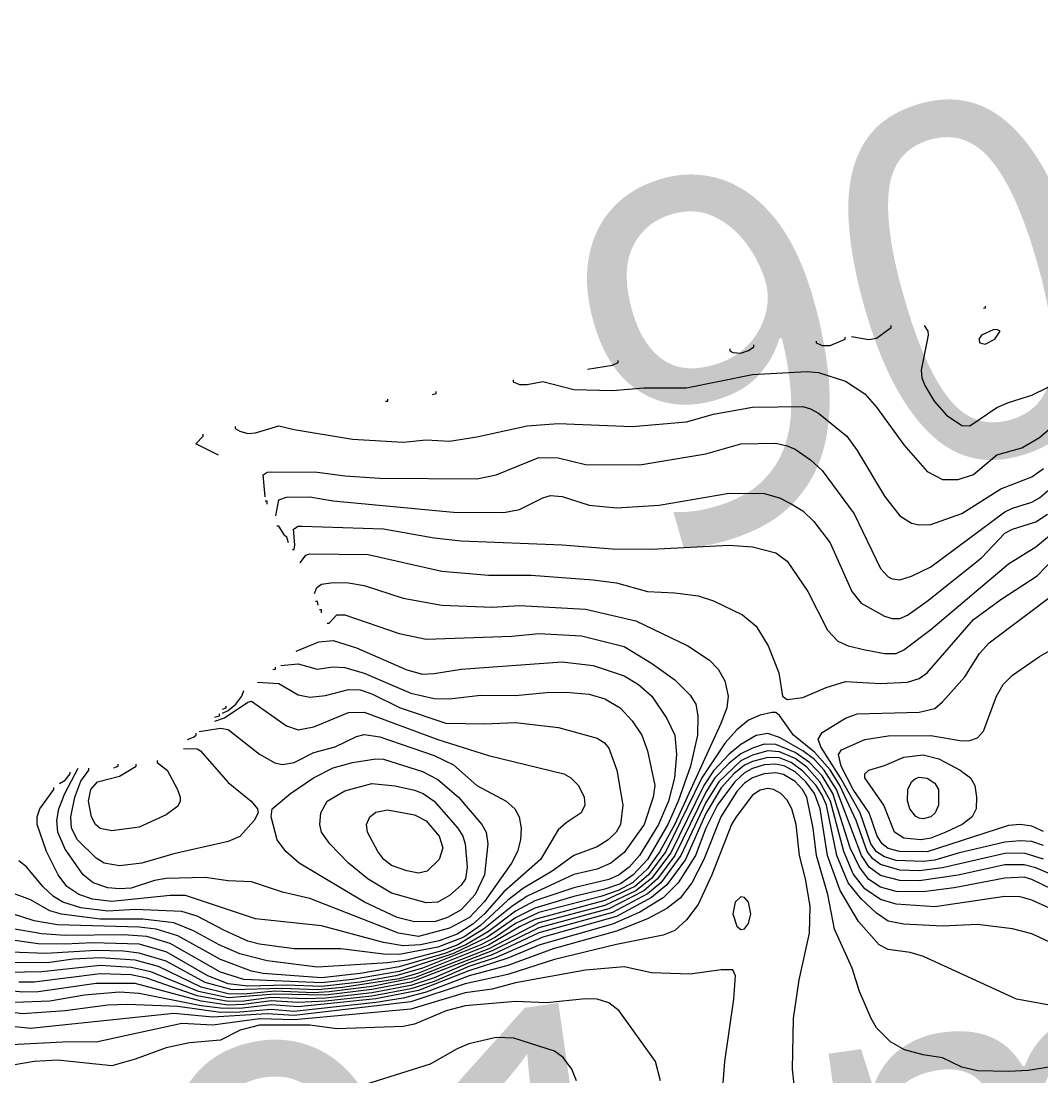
# Model space of a CAD drawing. Extents: x 474277 to 475042, y 254928 to 255625.
# Drawn here: x 474497.74 to 474517.9, y 255594.53 to 255615.37 of the extents above; entities that cross this region are included whole.
import ezdxf

# ---------------------------------------------------------------- set-up
doc = ezdxf.new("R2010")
doc.units = 0
doc.header["$MEASUREMENT"] = 0
doc.layers.add('BaseMapV2_DTM_export_MonNov09090547073261 — entities', color=1, linetype='CONTINUOUS')
doc.styles.get("Standard").update_dxf_attribs({"font": 'romans.shx'})

msp = doc.modelspace()

# ---------------------------------------------------------------- linework, layer by layer
at = {"layer": 'BaseMapV2_DTM_export_MonNov09090547073261 — entities', "color": 15, "linetype": 'Continuous', "true_color": 0xb7484b}
for points in [[(474515.573, 255609.365, 88.5), (474515.646, 255609.25, 88.5), (474515.653, 255609.173, 88.5), (474515.514, 255608.483, 88.5), (474515.53, 255608.33, 88.5), (474515.588, 255608.177, 88.5), (474515.77, 255607.87, 88.5), (474516.013, 255607.591, 88.5), (474516.32, 255607.39, 88.5), (474516.473, 255607.381, 88.5), (474517.01, 255607.745, 88.5), (474517.24, 255607.847, 88.5), (474517.7, 255607.987, 88.5), (474518.007, 255608.14, 88.5), (474518.237, 255608.313, 88.5), (474518.85, 255608.885, 88.5), (474519.049, 255609.173, 88.5), (474519.136, 255609.48, 88.5), (474519.133, 255609.787, 88.5), (474519.032, 255610.209, 88.5)], [(474516.742, 255609.708, 88.25), (474516.785, 255609.71, 88.25), (474516.785, 255609.749, 88.25)], [(474514.135, 255609.149, 88.5), (474514.48, 255609.089, 88.5), (474514.633, 255609.114, 88.5), (474514.922, 255609.327, 88.5), (474514.922, 255609.365, 88.5)], [(474516.78, 255608.998, 88.25), (474516.969, 255609.097, 88.25), (474517.076, 255609.25, 88.25), (474517.01, 255609.288, 88.25), (474516.933, 255609.282, 88.25), (474516.706, 255609.173, 88.25), (474516.655, 255609.097, 88.25), (474516.675, 255609.02, 88.25), (474516.78, 255608.998, 88.25)], [(474513.439, 255609.058, 88.5), (474513.439, 255609.02, 88.5), (474513.56, 255608.967, 88.5), (474513.713, 255608.971, 88.5), (474514.013, 255609.097, 88.5), (474514.013, 255609.135, 88.5)], [(474511.735, 255608.905, 88.5), (474511.735, 255608.867, 88.5), (474511.796, 255608.833, 88.5), (474511.95, 255608.815, 88.5), (474512.103, 255608.869, 88.5), (474512.21, 255608.943, 88.5), (474512.21, 255608.982, 88.5)], [(474508.921, 255608.502, 88.5), (474509.419, 255608.579, 88.5), (474509.527, 255608.637, 88.5), (474509.527, 255608.675, 88.5)], [(474507.452, 255608.292, 88.75), (474507.452, 255608.253, 88.75), (474507.579, 255608.2, 88.75), (474507.732, 255608.199, 88.75), (474508.039, 255608.258, 88.75), (474508.652, 255608.1, 88.75), (474509.419, 255608.081, 88.75), (474510.033, 255608.132, 88.75), (474510.876, 255608.134, 88.75), (474512.18, 255608.394, 88.75), (474513.253, 255608.454, 88.75), (474513.483, 255608.438, 88.75), (474514.02, 255608.262, 88.75), (474514.403, 255608.018, 88.75), (474514.633, 255607.753, 88.75), (474515.17, 255607.01, 88.75), (474515.63, 255606.484, 88.75), (474515.937, 255606.324, 88.75), (474516.243, 255606.326, 88.75), (474516.55, 255606.424, 88.75), (474517.01, 255606.812, 88.75), (474517.501, 255606.95, 88.75), (474517.854, 255607.151, 88.75), (474518.237, 255607.491, 88.75)], [(474505.854, 255608.005, 88.75), (474505.931, 255608.023, 88.75), (474505.931, 255608.062, 88.75)], [(474504.934, 255607.867, 88.75), (474504.979, 255607.87, 88.75), (474504.979, 255607.908, 88.75)], [(474501.964, 255607.372, 89), (474501.964, 255607.333, 89), (474502.058, 255607.278, 89), (474502.212, 255607.233, 89), (474502.365, 255607.244, 89), (474502.825, 255607.386, 89), (474503.132, 255607.309, 89), (474504.282, 255607.117, 89), (474505.279, 255607.062, 89), (474505.739, 255607.107, 89), (474506.199, 255607.083, 89), (474506.736, 255607.167, 89), (474507.732, 255607.38, 89), (474508.346, 255607.429, 89), (474509.803, 255607.372, 89), (474510.876, 255607.465, 89), (474511.413, 255607.613, 89), (474512.18, 255607.75, 89), (474513.176, 255607.763, 89), (474513.33, 255607.722, 89), (474513.483, 255607.636, 89), (474514.044, 255607.18, 89), (474514.25, 255606.896, 89), (474514.787, 255605.995, 89), (474515.093, 255605.609, 89), (474515.323, 255605.462, 89), (474515.477, 255605.429, 89), (474515.707, 255605.433, 89), (474516.32, 255605.654, 89), (474517.087, 255606.141, 89), (474517.7, 255606.373, 89), (474517.93, 255606.54, 89)], [(474501.637, 255606.802, 89), (474501.187, 255607.027, 89), (474501.329, 255607.18, 89), (474501.329, 255607.218, 89)], [(474502.557, 255605.983, 89.25), (474502.518, 255606.413, 89.25), (474502.595, 255606.466, 89.25), (474502.672, 255606.476, 89.25), (474503.592, 255606.468, 89.25), (474504.129, 255606.393, 89.25), (474504.819, 255606.352, 89.25), (474506.736, 255606.337, 89.25), (474507.119, 255606.415, 89.25), (474507.962, 255606.757, 89.25), (474508.346, 255606.75, 89.25), (474508.882, 255606.622, 89.25), (474509.956, 255606.616, 89.25), (474511.259, 255606.828, 89.25), (474511.95, 255607.027, 89.25), (474512.64, 255607.04, 89.25), (474512.87, 255606.99, 89.25), (474513.023, 255606.92, 89.25), (474513.33, 255606.71, 89.25), (474513.56, 255606.498, 89.25), (474514.19, 255605.646, 89.25), (474514.71, 255604.563, 89.25), (474514.863, 255604.399, 89.25), (474514.94, 255604.36, 89.25), (474515.093, 255604.342, 89.25), (474515.323, 255604.416, 89.25), (474515.707, 255604.601, 89.25), (474517.163, 255605.684, 89.25), (474517.317, 255605.759, 89.25), (474517.702, 255605.876, 89.25), (474517.854, 255605.964, 89.25), (474518.084, 255606.161, 89.25)], [(474502.767, 255605.608, 89.5), (474502.825, 255605.92, 89.5), (474502.978, 255605.972, 89.5), (474503.438, 255605.98, 89.5), (474503.899, 255605.905, 89.5), (474506.275, 255605.68, 89.5), (474507.272, 255605.671, 89.5), (474507.579, 255605.729, 89.5), (474508.039, 255605.963, 89.5), (474508.192, 255606.009, 89.5), (474508.422, 255605.988, 89.5), (474508.959, 255605.82, 89.5), (474509.496, 255605.761, 89.5), (474510.339, 255605.816, 89.5), (474511.719, 255606.051, 89.5), (474512.41, 255606.05, 89.5), (474512.716, 255605.959, 89.5), (474512.946, 255605.845, 89.5), (474513.176, 255605.703, 89.5), (474513.393, 255605.493, 89.5), (474513.713, 255605.071, 89.5), (474514.142, 255604.113, 89.5), (474514.326, 255603.883, 89.5), (474514.787, 255603.628, 89.5), (474514.94, 255603.581, 89.5), (474515.093, 255603.581, 89.5), (474515.247, 255603.645, 89.5), (474515.63, 255603.92, 89.5), (474516.703, 255604.775, 89.5), (474517.163, 255605.262, 89.5), (474517.317, 255605.344, 89.5), (474517.777, 255605.486, 89.5), (474518.007, 255605.636, 89.5)], [(474502.599, 255605.838, 89.25), (474502.595, 255605.899, 89.25), (474502.557, 255605.899, 89.25)], [(474502.939, 255605.225, 89.5), (474502.825, 255605.403, 89.5), (474502.787, 255605.403, 89.5)], [(474503.093, 255604.944, 89.75), (474503.132, 255604.944, 89.75), (474503.143, 255605.033, 89.75), (474503.118, 255605.34, 89.75), (474503.208, 255605.402, 89.75), (474503.285, 255605.404, 89.75), (474504.895, 255605.349, 89.75), (474505.892, 255605.174, 89.75), (474506.429, 255605.112, 89.75), (474508.422, 255605.035, 89.75), (474509.419, 255604.954, 89.75), (474510.186, 255604.946, 89.75), (474511.719, 255605.03, 89.75), (474512.18, 255604.992, 89.75), (474512.64, 255604.877, 89.75), (474512.87, 255604.71, 89.75), (474513.276, 255604.113, 89.75), (474513.663, 255603.346, 89.75), (474513.866, 255603.129, 89.75), (474514.074, 255603.039, 89.75), (474514.408, 255602.963, 89.75), (474514.787, 255602.889, 89.75), (474515.017, 255602.889, 89.75), (474515.17, 255602.959, 89.75), (474515.707, 255603.361, 89.75), (474517.24, 255604.661, 89.75), (474517.777, 255604.991, 89.75), (474518.084, 255605.242, 89.75)], [(474503.247, 255604.675, 90), (474503.362, 255604.828, 90), (474503.438, 255604.859, 90), (474504.589, 255604.843, 90), (474506.045, 255604.512, 90), (474506.966, 255604.433, 90), (474507.809, 255604.432, 90), (474509.036, 255604.342, 90), (474509.496, 255604.281, 90), (474510.109, 255604.111, 90), (474510.646, 255604.086, 90), (474511.106, 255604.028, 90), (474511.413, 255603.928, 90), (474511.987, 255603.653, 90), (474512.256, 255603.427, 90), (474512.493, 255603.039, 90), (474512.7, 255602.503, 90), (474512.774, 255602.043, 90), (474512.87, 255601.98, 90), (474513.176, 255602.019, 90), (474513.636, 255602.215, 90), (474514.02, 255602.337, 90), (474514.71, 255602.298, 90), (474515.247, 255602.321, 90), (474515.477, 255602.397, 90), (474515.63, 255602.503, 90), (474516.55, 255603.557, 90), (474517.087, 255603.957, 90), (474517.803, 255604.42, 90), (474518.695, 255605.34, 90)], [(474503.015, 255605.071, 89.5), (474502.985, 255605.186, 89.5), (474502.94, 255605.221, 89.5)], [(474503.534, 255604.074, 90.25), (474503.576, 255604.189, 90.25), (474503.668, 255604.256, 90.25), (474503.899, 255604.288, 90.25), (474504.205, 255604.281, 90.25), (474504.512, 255604.233, 90.25), (474505.279, 255603.983, 90.25), (474506.045, 255603.844, 90.25), (474507.042, 255603.804, 90.25), (474507.579, 255603.837, 90.25), (474508.882, 255603.764, 90.25), (474509.879, 255603.534, 90.25), (474510.907, 255603.039, 90.25), (474511.336, 255602.756, 90.25), (474511.506, 255602.579, 90.25), (474511.635, 255602.349, 90.25), (474511.703, 255602.043, 90.25), (474511.673, 255601.813, 90.25), (474511.558, 255601.506, 90.25), (474510.646, 255599.517, 90.25), (474510.355, 255598.976, 90.25), (474510.109, 255598.636, 90.25), (474509.813, 255598.362, 90.25), (474509.531, 255598.209, 90.25), (474509.189, 255598.09, 90.25), (474507.962, 255597.771, 90.25), (474507.502, 255597.555, 90.25), (474507.103, 255597.289, 90.25), (474506.814, 255597.135, 90.25), (474505.662, 255596.673, 90.25), (474505.137, 255596.522, 90.25), (474504.435, 255596.401, 90.25), (474503.668, 255596.31, 90.25), (474502.978, 255596.339, 90.25), (474502.212, 255596.321, 90.25), (474501.828, 255596.368, 90.25), (474501.423, 255596.522, 90.25), (474500.601, 255596.997, 90.25), (474500.065, 255597.146, 90.25), (474499.145, 255597.178, 90.25), (474498.608, 255597.146, 90.25), (474498.071, 255597.153, 90.25), (474497.381, 255597.257, 90.25)], [(474517.93, 255599.097, 90.25), (474517.7, 255599.179, 90.25), (474517.47, 255599.192, 90.25), (474517.163, 255599.16, 90.25), (474516.243, 255598.944, 90.25), (474515.783, 255598.806, 90.25), (474515.553, 255598.778, 90.25), (474515.017, 255598.803, 90.25), (474514.787, 255598.872, 90.25), (474514.633, 255598.971, 90.25), (474514.522, 255599.129, 90.25), (474514.307, 255599.742, 90.25), (474513.923, 255600.432, 90.25), (474513.529, 255601.046, 90.25), (474513.481, 255601.199, 90.25), (474513.56, 255601.328, 90.25), (474514.02, 255601.612, 90.25), (474514.25, 255601.697, 90.25), (474515.477, 255601.727, 90.25), (474515.783, 255601.803, 90.25), (474515.937, 255601.936, 90.25), (474516.375, 255602.426, 90.25), (474516.664, 255602.886, 90.25), (474516.857, 255603.098, 90.25), (474518.16, 255604.081, 90.25)], [(474503.606, 255603.844, 90.25), (474503.592, 255603.916, 90.25), (474503.553, 255603.916, 90.25)], [(474503.783, 255603.487, 90.5), (474503.822, 255603.487, 90.5), (474503.975, 255603.654, 90.5), (474504.129, 255603.651, 90.5), (474505.202, 255603.286, 90.5), (474505.739, 255603.173, 90.5), (474507.426, 255603.228, 90.5), (474507.962, 255603.282, 90.5), (474508.806, 255603.234, 90.5), (474509.649, 255603.023, 90.5), (474510.186, 255602.695, 90.5), (474510.646, 255602.366, 90.5), (474510.953, 255602.064, 90.5), (474511.064, 255601.889, 90.5), (474511.1, 255601.659, 90.5), (474511.098, 255601.276, 90.5), (474510.959, 255600.662, 90.5), (474510.716, 255599.972, 90.5), (474510.512, 255599.512, 90.5), (474510.109, 255598.821, 90.5), (474509.828, 255598.515, 90.5), (474509.573, 255598.342, 90.5), (474509.266, 255598.233, 90.5), (474508.652, 255598.093, 90.5), (474507.886, 255597.862, 90.5), (474507.502, 255597.671, 90.5), (474506.95, 255597.289, 90.5), (474506.275, 255596.963, 90.5), (474505.202, 255596.611, 90.5), (474504.282, 255596.449, 90.5), (474503.668, 255596.382, 90.5), (474502.135, 255596.448, 90.5), (474501.672, 255596.599, 90.5), (474500.678, 255597.159, 90.5), (474500.218, 255597.298, 90.5), (474499.758, 255597.336, 90.5), (474498.608, 255597.323, 90.5), (474498.148, 255597.35, 90.5), (474497.534, 255597.457, 90.5)], [(474503.672, 255603.691, 90.25), (474503.668, 255603.748, 90.25), (474503.63, 255603.748, 90.25)], [(474503.17, 255602.934, 90.75), (474503.618, 255603.116, 90.75), (474503.899, 255603.146, 90.75), (474504.359, 255602.998, 90.75), (474505.355, 255602.563, 90.75), (474505.662, 255602.483, 90.75), (474505.892, 255602.49, 90.75), (474506.429, 255602.576, 90.75), (474508.422, 255602.725, 90.75), (474509.036, 255602.651, 90.75), (474509.649, 255602.45, 90.75), (474509.932, 255602.273, 90.75), (474510.194, 255602.043, 90.75), (474510.493, 255601.605, 90.75), (474510.646, 255601.276, 90.75), (474510.678, 255600.892, 90.75), (474510.639, 255600.432, 90.75), (474510.522, 255599.972, 90.75), (474510.326, 255599.512, 90.75), (474509.95, 255598.899, 90.75), (474509.745, 255598.669, 90.75), (474509.548, 255598.515, 90.75), (474509.343, 255598.426, 90.75), (474508.652, 255598.262, 90.75), (474507.886, 255598.005, 90.75), (474507.502, 255597.801, 90.75), (474506.966, 255597.397, 90.75), (474506.521, 255597.135, 90.75), (474506.122, 255596.972, 90.75), (474505.202, 255596.701, 90.75), (474504.435, 255596.57, 90.75), (474503.668, 255596.486, 90.75), (474502.518, 255596.568, 90.75), (474502.288, 255596.617, 90.75), (474501.675, 255596.847, 90.75), (474500.831, 255597.311, 90.75), (474500.404, 255597.442, 90.75), (474500.065, 255597.482, 90.75), (474498.454, 255597.532, 90.75), (474497.994, 255597.609, 90.75), (474497.151, 255597.88, 90.75)], [(474517.93, 255599.376, 90.5), (474517.7, 255599.477, 90.5), (474517.47, 255599.513, 90.5), (474517.24, 255599.492, 90.5), (474515.63, 255598.971, 90.5), (474515.088, 255598.976, 90.5), (474514.863, 255599.039, 90.5), (474514.741, 255599.129, 90.5), (474514.646, 255599.282, 90.5), (474514.486, 255599.742, 90.5), (474514.173, 255600.202, 90.5), (474513.934, 255600.662, 90.5), (474513.884, 255600.892, 90.5), (474513.943, 255600.984, 90.5), (474514.403, 255601.187, 90.5), (474514.863, 255601.265, 90.5), (474515.707, 255601.271, 90.5), (474516.32, 255601.166, 90.5), (474516.473, 255601.172, 90.5), (474516.627, 255601.22, 90.5), (474516.742, 255601.352, 90.5), (474517, 255602.043, 90.5), (474517.133, 255602.273, 90.5), (474517.317, 255602.458, 90.5), (474517.854, 255602.827, 90.5), (474518.22, 255603.039, 90.5)], [(474502.863, 255602.651, 91), (474503.208, 255602.682, 91), (474503.585, 255602.579, 91), (474503.899, 255602.625, 91), (474504.129, 255602.612, 91), (474504.512, 255602.499, 91), (474505.432, 255602.107, 91), (474505.892, 255602.001, 91), (474506.199, 255601.993, 91), (474506.812, 255602.066, 91), (474507.502, 255602.061, 91), (474508.116, 255602.119, 91), (474508.499, 255602.123, 91), (474508.959, 255602.087, 91), (474509.266, 255601.996, 91), (474509.566, 255601.813, 91), (474509.803, 255601.561, 91), (474509.994, 255601.276, 91), (474510.107, 255600.969, 91), (474510.254, 255600.279, 91), (474510.22, 255600.049, 91), (474510.045, 255599.512, 91), (474509.649, 255598.958, 91), (474509.381, 255598.745, 91), (474509.112, 255598.63, 91), (474508.652, 255598.522, 91), (474507.732, 255598.099, 91), (474507.426, 255597.895, 91), (474506.871, 255597.442, 91), (474506.365, 255597.135, 91), (474506.045, 255597.02, 91), (474505.355, 255596.835, 91), (474504.972, 255596.78, 91), (474503.592, 255596.692, 91), (474502.595, 255596.819, 91), (474502.058, 255596.957, 91), (474501.649, 255597.135, 91), (474501.138, 255597.412, 91), (474500.755, 255597.569, 91), (474500.141, 255597.642, 91), (474499.298, 255597.642, 91), (474498.531, 255597.74, 91), (474498.301, 255597.809, 91), (474497.918, 255598.026, 91), (474497.534, 255598.171, 91)], [(474502.71, 255602.573, 91), (474502.758, 255602.579, 91), (474502.758, 255602.618, 91)], [(474502.403, 255602.325, 91.25), (474502.825, 255602.297, 91.25), (474503.208, 255602.074, 91.25), (474503.438, 255602.025, 91.25), (474503.745, 255602.056, 91.25), (474504.205, 255602.179, 91.25), (474504.435, 255602.168, 91.25), (474504.665, 255602.09, 91.25), (474505.225, 255601.813, 91.25), (474506.122, 255601.511, 91.25), (474506.889, 255601.497, 91.25), (474507.502, 255601.524, 91.25), (474508.349, 255601.429, 91.25), (474509.112, 255601.217, 91.25), (474509.262, 255601.122, 91.25), (474509.343, 255601.016, 91.25), (474509.5, 255600.586, 91.25), (474509.622, 255599.896, 91.25), (474509.573, 255599.512, 91.25), (474509.49, 255599.359, 91.25), (474509.333, 255599.206, 91.25), (474509.112, 255599.072, 91.25), (474508.652, 255598.898, 91.25), (474508.224, 255598.592, 91.25), (474507.656, 255598.252, 91.25), (474507.349, 255598.015, 91.25), (474506.808, 255597.519, 91.25), (474506.481, 255597.289, 91.25), (474505.969, 255597.087, 91.25), (474505.202, 255596.942, 91.25), (474504.895, 255596.95, 91.25), (474504.052, 255597.054, 91.25), (474503.132, 255597.055, 91.25), (474502.442, 255597.146, 91.25), (474502.212, 255597.211, 91.25), (474501.752, 255597.419, 91.25), (474501.215, 255597.7, 91.25), (474500.908, 255597.794, 91.25), (474499.988, 255597.83, 91.25), (474499.451, 255597.799, 91.25), (474498.915, 255597.865, 91.25), (474498.563, 255597.979, 91.25), (474498.378, 255598.09, 91.25), (474498.164, 255598.285, 91.25), (474497.841, 255598.673, 91.25), (474497.688, 255598.791, 91.25)], [(474501.713, 255601.713, 91.25), (474501.828, 255601.764, 91.25), (474501.978, 255601.889, 91.25), (474502.095, 255602.043, 91.25), (474502.132, 255602.158, 91.25)], [(474501.56, 255601.551, 91.5), (474501.752, 255601.62, 91.5), (474502.212, 255601.927, 91.5), (474502.288, 255601.946, 91.5), (474502.978, 255601.46, 91.5), (474503.208, 255601.379, 91.5), (474503.515, 255601.438, 91.5), (474504.205, 255601.722, 91.5), (474504.512, 255601.73, 91.5), (474505.969, 255601.189, 91.5), (474506.966, 255600.872, 91.5), (474508.457, 255600.509, 91.5), (474508.595, 255600.432, 91.5), (474508.748, 255600.279, 91.5), (474508.86, 255600.049, 91.5), (474508.873, 255599.896, 91.5), (474508.795, 255599.742, 91.5), (474508.499, 255599.547, 91.5), (474508.346, 255599.403, 91.5), (474507.994, 255598.822, 91.5), (474507.272, 255598.182, 91.5), (474506.886, 255597.749, 91.5), (474506.659, 255597.544, 91.5), (474506.352, 255597.347, 91.5), (474505.991, 255597.212, 91.5), (474505.625, 255597.135, 91.5), (474505.279, 255597.114, 91.5), (474504.895, 255597.181, 91.5), (474503.668, 255597.513, 91.5), (474502.365, 255597.651, 91.5), (474500.985, 255598.107, 91.5), (474500.678, 255598.108, 91.5), (474499.528, 255597.991, 91.5), (474499.145, 255598.038, 91.5), (474498.876, 255598.132, 91.5), (474498.641, 255598.285, 91.5), (474498.471, 255598.515, 91.5), (474498.239, 255598.976, 91.5), (474498.053, 255599.512, 91.5), (474498.054, 255599.666, 91.5), (474498.107, 255599.819, 91.5), (474498.379, 255600.202, 91.5), (474498.379, 255600.241, 91.5)], [(474501.713, 255601.79, 91), (474501.785, 255601.813, 91), (474501.785, 255601.851, 91)], [(474517.93, 255598.83, 90), (474517.547, 255598.944, 90), (474517.163, 255598.939, 90), (474515.937, 255598.654, 90), (474515.477, 255598.594, 90), (474515.093, 255598.609, 90), (474514.71, 255598.723, 90), (474514.556, 255598.833, 90), (474514.449, 255598.976, 90), (474514.227, 255599.589, 90), (474513.904, 255600.279, 90), (474513.713, 255600.588, 90), (474513.406, 255600.938, 90), (474512.99, 255601.276, 90), (474512.716, 255601.666, 90), (474512.64, 255601.72, 90), (474512.563, 255601.725, 90), (474512.333, 255601.669, 90), (474512.103, 255601.569, 90), (474511.873, 255601.378, 90), (474511.643, 255601.122, 90), (474511.184, 255600.432, 90), (474510.472, 255598.976, 90), (474510.129, 255598.515, 90), (474509.857, 255598.285, 90), (474509.266, 255598.01, 90), (474507.886, 255597.636, 90), (474507.579, 255597.49, 90), (474506.966, 255597.13, 90), (474505.585, 255596.576, 90), (474505.202, 255596.467, 90), (474504.086, 255596.292, 90), (474503.592, 255596.246, 90), (474502.902, 255596.276, 90), (474501.905, 255596.244, 90), (474501.368, 255596.391, 90), (474500.601, 255596.816, 90), (474500.065, 255596.974, 90), (474499.758, 255597.013, 90), (474499.221, 255597.024, 90), (474498.224, 255596.962, 90), (474497.534, 255596.993, 90)], [(474501.56, 255601.63, 91.25), (474501.655, 255601.659, 91.25), (474501.655, 255601.698, 91.25)], [(474501.253, 255601.346, 91.75), (474501.675, 255601.416, 91.75), (474501.828, 255601.388, 91.75), (474502.442, 255600.9, 91.75), (474502.748, 255600.731, 91.75), (474502.902, 255600.693, 91.75), (474503.132, 255600.738, 91.75), (474503.515, 255600.934, 91.75), (474503.942, 255601.046, 91.75), (474504.359, 255601.25, 91.75), (474504.512, 255601.287, 91.75), (474504.819, 255601.244, 91.75), (474505.892, 255600.874, 91.75), (474506.275, 255600.687, 91.75), (474506.736, 255600.282, 91.75), (474507.319, 255599.972, 91.75), (474507.491, 255599.819, 91.75), (474507.571, 255599.666, 91.75), (474507.614, 255599.436, 91.75), (474507.603, 255599.206, 91.75), (474507.54, 255598.976, 91.75), (474507.42, 255598.745, 91.75), (474506.889, 255597.994, 91.75), (474506.593, 255597.672, 91.75), (474506.199, 255597.467, 91.75), (474505.585, 255597.298, 91.75), (474505.191, 255597.365, 91.75), (474503.438, 255598.049, 91.75), (474502.902, 255598.173, 91.75), (474502.288, 255598.381, 91.75), (474501.828, 255598.402, 91.75), (474501.368, 255598.467, 91.75), (474500.601, 255598.448, 91.75), (474500.371, 255598.405, 91.75), (474499.911, 255598.257, 91.75), (474499.681, 255598.24, 91.75), (474499.451, 255598.262, 91.75), (474499.158, 255598.362, 91.75), (474498.96, 255598.515, 91.75), (474498.608, 255599.026, 91.75), (474498.458, 255599.359, 91.75), (474498.44, 255599.589, 91.75), (474498.48, 255599.819, 91.75), (474498.601, 255600.126, 91.75), (474498.86, 255600.624, 91.75)], [(474518.237, 255598.46, 89.75), (474517.777, 255598.655, 89.75), (474517.547, 255598.716, 89.75), (474517.163, 255598.715, 89.75), (474516.243, 255598.508, 89.75), (474515.477, 255598.4, 89.75), (474515.093, 255598.405, 89.75), (474514.71, 255598.505, 89.75), (474514.489, 255598.669, 89.75), (474514.337, 255598.899, 89.75), (474513.84, 255600.202, 89.75), (474513.6, 255600.586, 89.75), (474513.406, 255600.792, 89.75), (474513.176, 255600.964, 89.75), (474512.716, 255601.23, 89.75), (474512.486, 255601.308, 89.75), (474512.256, 255601.267, 89.75), (474511.95, 255601.089, 89.75), (474511.719, 255600.9, 89.75), (474511.413, 255600.574, 89.75), (474511.219, 255600.279, 89.75), (474510.569, 255598.955, 89.75), (474510.186, 255598.446, 89.75), (474509.879, 255598.204, 89.75), (474509.266, 255597.914, 89.75), (474507.962, 255597.569, 89.75), (474506.975, 255597.059, 89.75), (474505.509, 255596.483, 89.75), (474504.665, 255596.312, 89.75), (474503.822, 255596.205, 89.75), (474503.515, 255596.187, 89.75), (474502.748, 255596.218, 89.75), (474502.135, 255596.163, 89.75), (474501.828, 255596.166, 89.75), (474501.292, 255596.299, 89.75), (474500.448, 255596.708, 89.75), (474499.988, 255596.83, 89.75), (474499.298, 255596.878, 89.75), (474498.761, 255596.854, 89.75), (474498.301, 255596.789, 89.75), (474497.458, 255596.777, 89.75)], [(474501.023, 255601.189, 91.75), (474501.138, 255601.233, 91.75), (474501.194, 255601.276, 91.75), (474501.194, 255601.314, 91.75)], [(474518.314, 255598.129, 89.5), (474517.7, 255598.427, 89.5), (474517.547, 255598.471, 89.5), (474517.163, 255598.454, 89.5), (474516.167, 255598.26, 89.5), (474515.553, 255598.179, 89.5), (474515.017, 255598.19, 89.5), (474514.71, 255598.271, 89.5), (474514.48, 255598.423, 89.5), (474514.293, 255598.669, 89.5), (474514.114, 255599.052, 89.5), (474513.769, 255600.126, 89.5), (474513.56, 255600.474, 89.5), (474513.307, 255600.739, 89.5), (474513.023, 255600.934, 89.5), (474512.64, 255601.091, 89.5), (474512.41, 255601.095, 89.5), (474512.18, 255601.021, 89.5), (474511.95, 255600.904, 89.5), (474511.719, 255600.722, 89.5), (474511.441, 255600.432, 89.5), (474511.259, 255600.15, 89.5), (474510.646, 255598.899, 89.5), (474510.305, 255598.439, 89.5), (474510.033, 255598.203, 89.5), (474509.343, 255597.845, 89.5), (474507.962, 255597.473, 89.5), (474507.042, 255597.014, 89.5), (474505.432, 255596.396, 89.5), (474504.665, 255596.251, 89.5), (474503.745, 255596.142, 89.5), (474502.748, 255596.161, 89.5), (474501.828, 255596.089, 89.5), (474501.238, 255596.215, 89.5), (474500.295, 255596.602, 89.5), (474499.911, 255596.691, 89.5), (474499.298, 255596.729, 89.5), (474498.148, 255596.605, 89.5), (474497.458, 255596.587, 89.5)], [(474519.08, 255597.394, 89.25), (474517.7, 255598.018, 89.25), (474517.47, 255598.086, 89.25), (474517.163, 255598.089, 89.25), (474515.783, 255597.887, 89.25), (474515.017, 255597.94, 89.25), (474514.71, 255598.033, 89.25), (474514.403, 255598.242, 89.25), (474514.173, 255598.539, 89.25), (474513.987, 255598.976, 89.25), (474513.724, 255599.972, 89.25), (474513.515, 255600.356, 89.25), (474513.253, 255600.642, 89.25), (474513.023, 255600.817, 89.25), (474512.716, 255600.948, 89.25), (474512.486, 255600.964, 89.25), (474512.18, 255600.881, 89.25), (474511.95, 255600.766, 89.25), (474511.52, 255600.356, 89.25), (474511.259, 255599.947, 89.25), (474510.768, 255598.899, 89.25), (474510.374, 255598.362, 89.25), (474510.109, 255598.145, 89.25), (474509.419, 255597.774, 89.25), (474507.962, 255597.371, 89.25), (474507.042, 255596.937, 89.25), (474506.582, 255596.779, 89.25), (474505.892, 255596.484, 89.25), (474505.432, 255596.333, 89.25), (474504.665, 255596.188, 89.25), (474503.745, 255596.083, 89.25), (474503.362, 255596.069, 89.25), (474502.672, 255596.098, 89.25), (474502.135, 255596.026, 89.25), (474501.828, 255596.017, 89.25), (474501.215, 255596.13, 89.25), (474500.218, 255596.476, 89.25), (474499.911, 255596.54, 89.25), (474499.298, 255596.561, 89.25), (474497.994, 255596.401, 89.25), (474497.688, 255596.397, 89.25)], [(474500.946, 255601.014, 92), (474501.215, 255601.004, 92), (474501.279, 255600.969, 92), (474501.828, 255600.344, 92), (474502.28, 255599.972, 92), (474502.406, 255599.819, 92), (474502.416, 255599.742, 92), (474502.339, 255599.589, 92), (474502.058, 255599.273, 92), (474501.828, 255599.175, 92), (474500.755, 255598.934, 92), (474500.123, 255598.745, 92), (474499.681, 255598.698, 92), (474499.375, 255598.745, 92), (474499.221, 255598.85, 92), (474498.849, 255599.206, 92), (474498.731, 255599.436, 92), (474498.721, 255599.666, 92), (474498.795, 255600.049, 92), (474498.915, 255600.369, 92), (474499.073, 255600.586, 92), (474499.073, 255600.624, 92)], [(474518.237, 255597.105, 89), (474517.7, 255597.351, 89), (474517.317, 255597.454, 89), (474516.627, 255597.539, 89), (474515.937, 255597.502, 89), (474515.17, 255597.543, 89), (474514.863, 255597.605, 89), (474514.633, 255597.764, 89), (474514.326, 255598.043, 89), (474514.069, 255598.362, 89), (474513.846, 255598.899, 89), (474513.641, 255599.896, 89), (474513.56, 255600.091, 89), (474513.439, 255600.279, 89), (474513.176, 255600.567, 89), (474512.946, 255600.737, 89), (474512.716, 255600.828, 89), (474512.486, 255600.837, 89), (474512.18, 255600.757, 89), (474512.026, 255600.682, 89), (474511.814, 255600.509, 89), (474511.566, 255600.234, 89), (474511.259, 255599.732, 89), (474510.857, 255598.822, 89), (474510.493, 255598.32, 89), (474510.186, 255598.068, 89), (474509.496, 255597.695, 89), (474508.039, 255597.287, 89), (474507.119, 255596.884, 89), (474506.582, 255596.706, 89), (474505.892, 255596.414, 89), (474505.432, 255596.267, 89), (474504.665, 255596.124, 89), (474503.745, 255596.021, 89), (474503.208, 255595.995, 89), (474502.672, 255596.03, 89), (474502.135, 255595.956, 89), (474501.828, 255595.946, 89), (474501.292, 255596.022, 89), (474499.988, 255596.373, 89), (474499.221, 255596.373, 89), (474498.071, 255596.207, 89), (474497.764, 255596.198, 89), (474497.074, 255596.274, 89)], [(474518.16, 255595.924, 88.75), (474517.394, 255596.062, 88.75), (474515.56, 255596.905, 88.75), (474515.295, 255596.982, 88.75), (474514.863, 255597.045, 88.75), (474514.684, 255597.135, 88.75), (474514.274, 255597.595, 88.75), (474513.916, 255598.209, 88.75), (474513.663, 255598.899, 88.75), (474513.52, 255599.819, 88.75), (474513.405, 255600.126, 88.75), (474513.233, 255600.356, 88.75), (474513.023, 255600.549, 88.75), (474512.82, 255600.662, 88.75), (474512.64, 255600.704, 88.75), (474512.41, 255600.687, 88.75), (474512.18, 255600.618, 88.75), (474512.026, 255600.53, 88.75), (474511.835, 255600.356, 88.75), (474511.489, 255599.897, 88.75), (474511.259, 255599.436, 88.75), (474511.059, 255598.899, 88.75), (474510.717, 255598.362, 88.75), (474510.416, 255598.062, 88.75), (474509.956, 255597.783, 88.75), (474509.419, 255597.545, 88.75), (474507.981, 255597.135, 88.75), (474507.349, 255596.871, 88.75), (474506.582, 255596.622, 88.75), (474505.585, 255596.237, 88.75), (474504.742, 255596.068, 88.75), (474503.208, 255595.911, 88.75), (474502.672, 255595.949, 88.75), (474502.058, 255595.878, 88.75), (474501.675, 255595.883, 88.75), (474501.292, 255595.933, 88.75), (474500.065, 255596.174, 88.75), (474499.681, 255596.199, 88.75), (474498.991, 255596.143, 88.75), (474498.301, 255596.022, 88.75), (474497.611, 255596, 88.75)], [(474500.421, 255600.777, 92.25), (474500.421, 255600.739, 92.25), (474500.619, 255600.586, 92.25), (474500.825, 255600.202, 92.25), (474500.877, 255600.049, 92.25), (474500.877, 255599.972, 92.25), (474500.831, 255599.876, 92.25), (474500.601, 255599.702, 92.25), (474500.065, 255599.46, 92.25), (474499.528, 255599.384, 92.25), (474499.298, 255599.433, 92.25), (474499.202, 255599.512, 92.25), (474499.127, 255599.666, 92.25), (474499.07, 255599.972, 92.25), (474499.111, 255600.202, 92.25), (474499.242, 255600.356, 92.25), (474499.681, 255600.466, 92.25), (474500.009, 255600.662, 92.25), (474500.009, 255600.701, 92.25)], [(474499.566, 255600.633, 92), (474499.655, 255600.662, 92), (474499.655, 255600.701, 92)], [(474505.919, 255597.595, 92), (474505.509, 255597.589, 92), (474505.164, 255597.672, 92), (474504.518, 255597.979, 92), (474503.227, 255598.745, 92), (474502.964, 255598.976, 92), (474502.792, 255599.206, 92), (474502.676, 255599.666, 92), (474502.695, 255599.819, 92), (474503.059, 255600.126, 92), (474503.509, 255600.432, 92), (474503.899, 255600.631, 92), (474504.282, 255600.738, 92), (474504.742, 255600.81, 92), (474504.895, 255600.799, 92), (474505.662, 255600.558, 92), (474505.969, 255600.401, 92), (474506.374, 255600.049, 92), (474506.835, 255599.512, 92), (474506.924, 255599.359, 92), (474506.956, 255599.129, 92), (474506.89, 255598.515, 92), (474506.707, 255598.132, 92), (474506.425, 255597.825, 92), (474506.158, 255597.672, 92), (474505.919, 255597.595, 92)], [(474515.504, 255599.206, 90.75), (474515.17, 255599.24, 90.75), (474514.989, 255599.359, 90.75), (474514.776, 255599.896, 90.75), (474514.404, 255600.432, 90.75), (474514.403, 255600.509, 90.75), (474514.477, 255600.586, 90.75), (474514.787, 255600.679, 90.75), (474515.17, 255600.841, 90.75), (474515.553, 255600.884, 90.75), (474515.86, 255600.808, 90.75), (474516.284, 255600.586, 90.75), (474516.489, 255600.432, 90.75), (474516.576, 255600.279, 90.75), (474516.606, 255600.049, 90.75), (474516.599, 255599.819, 90.75), (474516.524, 255599.666, 90.75), (474516.324, 255599.512, 90.75), (474516.004, 255599.359, 90.75), (474515.707, 255599.24, 90.75), (474515.504, 255599.206, 90.75)], [(474518.084, 255594.727, 88.5), (474517.624, 255594.653, 88.5), (474517.24, 255594.632, 88.5), (474516.627, 255594.646, 88.5), (474516.32, 255594.717, 88.5), (474515.937, 255594.902, 88.5), (474515.553, 255594.962, 88.5), (474515.185, 255595.065, 88.5), (474514.907, 255595.218, 88.5), (474514.633, 255595.5, 88.5), (474514.524, 255595.678, 88.5), (474514.295, 255596.215, 88.5), (474514.152, 255596.675, 88.5), (474513.805, 255597.442, 88.5), (474513.668, 255598.132, 88.5), (474513.447, 255598.899, 88.5), (474513.379, 255599.436, 88.5), (474513.256, 255600.049, 88.5), (474513.173, 255600.202, 88.5), (474513.023, 255600.363, 88.5), (474512.793, 255600.502, 88.5), (474512.64, 255600.532, 88.5), (474512.41, 255600.513, 88.5), (474512.18, 255600.433, 88.5), (474512.026, 255600.327, 88.5), (474511.873, 255600.163, 88.5), (474511.554, 255599.666, 88.5), (474511.224, 255598.822, 88.5), (474510.983, 255598.362, 88.5), (474510.755, 255598.055, 88.5), (474510.493, 255597.855, 88.5), (474510.109, 255597.647, 88.5), (474509.496, 255597.407, 88.5), (474508.244, 255597.059, 88.5), (474507.349, 255596.73, 88.5), (474506.586, 255596.522, 88.5), (474505.739, 255596.2, 88.5), (474505.279, 255596.081, 88.5), (474504.742, 255595.996, 88.5), (474503.132, 255595.822, 88.5), (474502.672, 255595.86, 88.5), (474502.058, 255595.805, 88.5), (474501.675, 255595.802, 88.5), (474500.831, 255595.921, 88.5), (474499.835, 255595.957, 88.5), (474499.451, 255595.944, 88.5), (474498.608, 255595.831, 88.5), (474497.764, 255595.774, 88.5), (474496.998, 255595.878, 88.5)], [(474498.493, 255600.321, 91.5), (474498.608, 255600.387, 91.5), (474498.705, 255600.509, 91.5), (474498.706, 255600.547, 91.5)], [(474505.967, 255597.979, 92.25), (474505.739, 255597.964, 92.25), (474505.049, 255598.158, 92.25), (474504.589, 255598.435, 92.25), (474504.204, 255598.745, 92.25), (474503.835, 255599.129, 92.25), (474503.672, 255599.359, 92.25), (474503.639, 255599.512, 92.25), (474503.656, 255599.742, 92.25), (474503.781, 255599.972, 92.25), (474504.129, 255600.176, 92.25), (474504.665, 255600.323, 92.25), (474505.125, 255600.273, 92.25), (474505.509, 255600.19, 92.25), (474505.679, 255600.126, 92.25), (474505.895, 255599.972, 92.25), (474506.364, 255599.436, 92.25), (474506.464, 255599.282, 92.25), (474506.51, 255599.129, 92.25), (474506.547, 255598.669, 92.25), (474506.512, 255598.439, 92.25), (474506.429, 255598.314, 92.25), (474506.199, 255598.108, 92.25), (474505.967, 255597.979, 92.25)], [(474515.706, 255599.666, 91), (474515.553, 255599.622, 91), (474515.477, 255599.635, 91), (474515.4, 255599.675, 91), (474515.293, 255599.819, 91), (474515.247, 255599.981, 91), (474515.251, 255600.202, 91), (474515.322, 255600.356, 91), (474515.4, 255600.419, 91), (474515.477, 255600.445, 91), (474515.63, 255600.429, 91), (474515.783, 255600.325, 91), (474515.854, 255600.202, 91), (474515.859, 255599.896, 91), (474515.79, 255599.742, 91), (474515.706, 255599.666, 91)], [(474513.005, 255594.375, 88.25), (474512.971, 255594.682, 88.25), (474512.989, 255595.678, 88.25), (474513.103, 255596.445, 88.25), (474513.308, 255597.365, 88.25), (474513.32, 255597.902, 88.25), (474513.229, 255598.439, 88.25), (474513.113, 255598.899, 88.25), (474513.044, 255599.512, 88.25), (474512.959, 255599.819, 88.25), (474512.87, 255599.99, 88.25), (474512.741, 255600.126, 88.25), (474512.599, 255600.202, 88.25), (474512.486, 255600.22, 88.25), (474512.333, 255600.191, 88.25), (474512.18, 255600.09, 88.25), (474511.858, 255599.666, 88.25), (474511.77, 255599.512, 88.25), (474511.382, 255598.515, 88.25), (474511.106, 255597.931, 88.25), (474510.876, 255597.626, 88.25), (474510.646, 255597.419, 88.25), (474510.416, 255597.327, 88.25), (474509.496, 255597.142, 88.25), (474508.269, 255596.847, 88.25), (474507.349, 255596.552, 88.25), (474506.505, 255596.364, 88.25), (474505.432, 255596.01, 88.25), (474503.132, 255595.742, 88.25), (474502.595, 255595.773, 88.25), (474501.522, 255595.705, 88.25), (474500.755, 255595.779, 88.25), (474497.918, 255595.485, 88.25), (474497.074, 255595.578, 88.25)], [(474505.757, 255598.592, 92.5), (474505.585, 255598.552, 92.5), (474505.355, 255598.598, 92.5), (474505.049, 255598.704, 92.5), (474504.9, 255598.822, 92.5), (474504.785, 255598.976, 92.5), (474504.578, 255599.359, 92.5), (474504.56, 255599.512, 92.5), (474504.623, 255599.666, 92.5), (474504.742, 255599.755, 92.5), (474504.972, 255599.798, 92.5), (474505.509, 255599.704, 92.5), (474505.739, 255599.587, 92.5), (474505.994, 255599.282, 92.5), (474506.067, 255599.052, 92.5), (474505.996, 255598.822, 92.5), (474505.757, 255598.592, 92.5)], [(474511.95, 255597.44, 88), (474512.026, 255597.453, 88), (474512.103, 255597.554, 88), (474512.15, 255597.749, 88), (474512.103, 255597.977, 88), (474512.026, 255598.069, 88), (474511.95, 255598.086, 88), (474511.842, 255597.979, 88), (474511.792, 255597.749, 88), (474511.873, 255597.506, 88), (474511.95, 255597.44, 88)], [(474511.578, 255594.068, 88), (474511.633, 255594.835, 88), (474511.811, 255596.062, 88), (474511.844, 255596.522, 88), (474511.796, 255596.639, 88), (474511.566, 255596.639, 88), (474510.953, 255596.556, 88), (474510.186, 255596.583, 88), (474509.649, 255596.7, 88), (474508.882, 255596.637, 88), (474507.502, 255596.385, 88), (474507.042, 255596.261, 88), (474506.505, 255596.185, 88), (474505.432, 255595.863, 88), (474503.132, 255595.657, 88), (474502.442, 255595.674, 88), (474501.522, 255595.548, 88), (474500.908, 255595.579, 88), (474499.221, 255595.216, 88), (474498.685, 255595.223, 88), (474497.151, 255595.142, 88)], [(474510.364, 255594.452, 87.75), (474510.263, 255594.835, 87.75), (474509.55, 255595.832, 87.75), (474509.343, 255595.99, 87.75), (474509.112, 255596.065, 87.75), (474508.882, 255596.07, 87.75), (474508.116, 255595.99, 87.75), (474507.502, 255596.017, 87.75), (474506.505, 255595.932, 87.75), (474506.131, 255595.832, 87.75), (474505.509, 255595.57, 87.75), (474505.279, 255595.526, 87.75), (474503.975, 255595.477, 87.75), (474503.438, 255595.547, 87.75), (474502.442, 255595.548, 87.75), (474502.065, 255595.448, 87.75), (474501.675, 255595.256, 87.75), (474501.061, 255595.199, 87.75), (474500.601, 255595.1, 87.75), (474499.988, 255594.877, 87.75), (474499.528, 255594.748, 87.75), (474498.454, 255594.861, 87.75), (474497.994, 255594.831, 87.75), (474497.381, 255594.727, 87.75)], [(474508.707, 255594.452, 87.5), (474508.615, 255594.682, 87.5), (474508.442, 255594.912, 87.5), (474508.269, 255595.038, 87.5), (474507.467, 255595.295, 87.5), (474507.119, 255595.307, 87.5), (474506.582, 255595.179, 87.5), (474506.352, 255595.084, 87.5), (474505.815, 255594.778, 87.5), (474504.205, 255594.274, 87.5)]]:
    msp.add_polyline3d(points, dxfattribs=at)

# ---------------------------------------------------------------- texts
at = {"layer": 'BaseMapV2_DTM_export_MonNov09090547073261 — entities', "color": 250, "true_color": 0x323232, "char_height": 0.2, "width": 17.61571, "attachment_point": 7}
for s, insert, rotation in [('\\fOpen Sans|i0|b0;\\H7.02279;90\\~m', (474509.954, 255604.622), 16.0965), ('\\fOpen Sans|i0|b0;\\H7.02279;91\\~m', (474500.965, 255587.734), 8.1675)]:
    msp.add_mtext(s, dxfattribs=dict(at, insert=insert, rotation=rotation))

doc.saveas('drawing.dxf')
